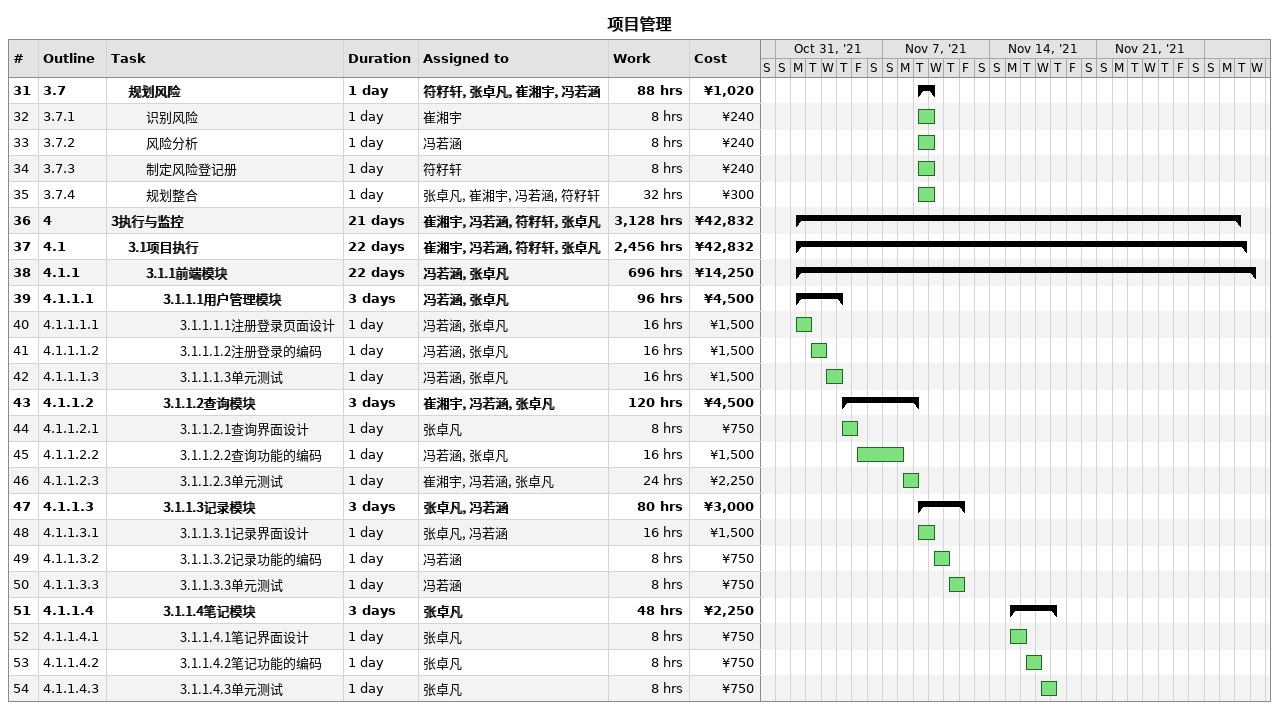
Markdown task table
项目管理

| ID | WBS | Task | Duration | Start | Finish | Resources | Work (h) | Cost (¥) |
|---|---|---|---|---|---|---|---|---|
| 31 | 3.7 | **规划风险** | 1d | 2021-11-09 | 2021-11-10 | 符籽轩, 张卓凡, 崔湘宇, 冯若涵 | 88 | 1020 |
| 32 | 3.7.1 | 识别风险 | 1d | 2021-11-09 | 2021-11-10 | 崔湘宇 | 8 | 240 |
| 33 | 3.7.2 | 风险分析 | 1d | 2021-11-09 | 2021-11-10 | 冯若涵 | 8 | 240 |
| 34 | 3.7.3 | 制定风险登记册 | 1d | 2021-11-09 | 2021-11-10 | 符籽轩 | 8 | 240 |
| 35 | 3.7.4 | 规划整合 | 1d | 2021-11-09 | 2021-11-10 | 张卓凡, 崔湘宇, 冯若涵, 符籽轩 | 32 | 300 |
| 36 | 4 | **3执行与监控** | 21d | 2021-11-01 | 2021-11-30 | 崔湘宇, 冯若涵, 符籽轩, 张卓凡 | 3128 | 42832 |
| 37 | 4.1 | **3.1项目执行** | 22d | 2021-11-01 | 2021-11-30 | 崔湘宇, 冯若涵, 符籽轩, 张卓凡 | 2456 | 42832 |
| 38 | 4.1.1 | **3.1.1前端模块** | 22d | 2021-11-01 | 2021-12-01 | 冯若涵, 张卓凡 | 696 | 14250 |
| 39 | 4.1.1.1 | **3.1.1.1用户管理模块** | 3d | 2021-11-01 | 2021-11-04 | 冯若涵, 张卓凡 | 96 | 4500 |
| 40 | 4.1.1.1.1 | 3.1.1.1.1注册登录页面设计 | 1d | 2021-11-01 | 2021-11-02 | 冯若涵, 张卓凡 | 16 | 1500 |
| 41 | 4.1.1.1.2 | 3.1.1.1.2注册登录的编码 | 1d | 2021-11-02 | 2021-11-03 | 冯若涵, 张卓凡 | 16 | 1500 |
| 42 | 4.1.1.1.3 | 3.1.1.1.3单元测试 | 1d | 2021-11-03 | 2021-11-04 | 冯若涵, 张卓凡 | 16 | 1500 |
| 43 | 4.1.1.2 | **3.1.1.2查询模块** | 3d | 2021-11-04 | 2021-11-09 | 崔湘宇, 冯若涵, 张卓凡 | 120 | 4500 |
| 44 | 4.1.1.2.1 | 3.1.1.2.1查询界面设计 | 1d | 2021-11-04 | 2021-11-05 | 张卓凡 | 8 | 750 |
| 45 | 4.1.1.2.2 | 3.1.1.2.2查询功能的编码 | 1d | 2021-11-05 | 2021-11-08 | 冯若涵, 张卓凡 | 16 | 1500 |
| 46 | 4.1.1.2.3 | 3.1.1.2.3单元测试 | 1d | 2021-11-08 | 2021-11-09 | 崔湘宇, 冯若涵, 张卓凡 | 24 | 2250 |
| 47 | 4.1.1.3 | **3.1.1.3记录模块** | 3d | 2021-11-09 | 2021-11-12 | 张卓凡, 冯若涵 | 80 | 3000 |
| 48 | 4.1.1.3.1 | 3.1.1.3.1记录界面设计 | 1d | 2021-11-09 | 2021-11-10 | 张卓凡, 冯若涵 | 16 | 1500 |
| 49 | 4.1.1.3.2 | 3.1.1.3.2记录功能的编码 | 1d | 2021-11-10 | 2021-11-11 | 冯若涵 | 8 | 750 |
| 50 | 4.1.1.3.3 | 3.1.1.3.3单元测试 | 1d | 2021-11-11 | 2021-11-12 | 冯若涵 | 8 | 750 |
| 51 | 4.1.1.4 | **3.1.1.4笔记模块** | 3d | 2021-11-15 | 2021-11-18 | 张卓凡 | 48 | 2250 |
| 52 | 4.1.1.4.1 | 3.1.1.4.1笔记界面设计 | 1d | 2021-11-15 | 2021-11-16 | 张卓凡 | 8 | 750 |
| 53 | 4.1.1.4.2 | 3.1.1.4.2笔记功能的编码 | 1d | 2021-11-16 | 2021-11-17 | 张卓凡 | 8 | 750 |
| 54 | 4.1.1.4.3 | 3.1.1.4.3单元测试 | 1d | 2021-11-17 | 2021-11-18 | 张卓凡 | 8 | 750 |
